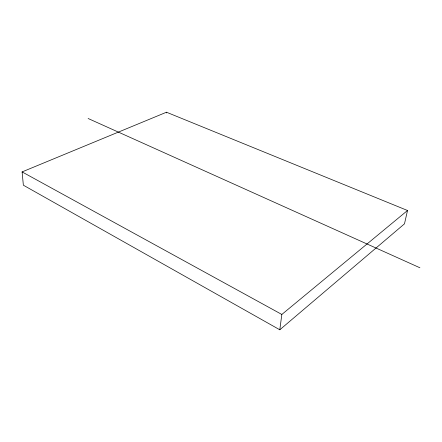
<?xml version="1.0" encoding="UTF-8"?>
<svg xmlns="http://www.w3.org/2000/svg" width="442" height="442" viewBox="0 0 442 442"><rect width="100%" height="100%" fill="white"/><g stroke="black" fill="none" stroke-linecap="round" stroke-linejoin="round"><path stroke-width="0.66" d="M166.474 112.953L166.49 112.218L407.513 210.497L404.48 223.84L279.797 329.782L23.36 185.198L22.1 171.905L166.49 112.218M279.797 329.782L281.836 314.455L407.513 210.497M88.129 118.495L419.9 267.769M22.1 171.905L281.836 314.455"/></g></svg>
